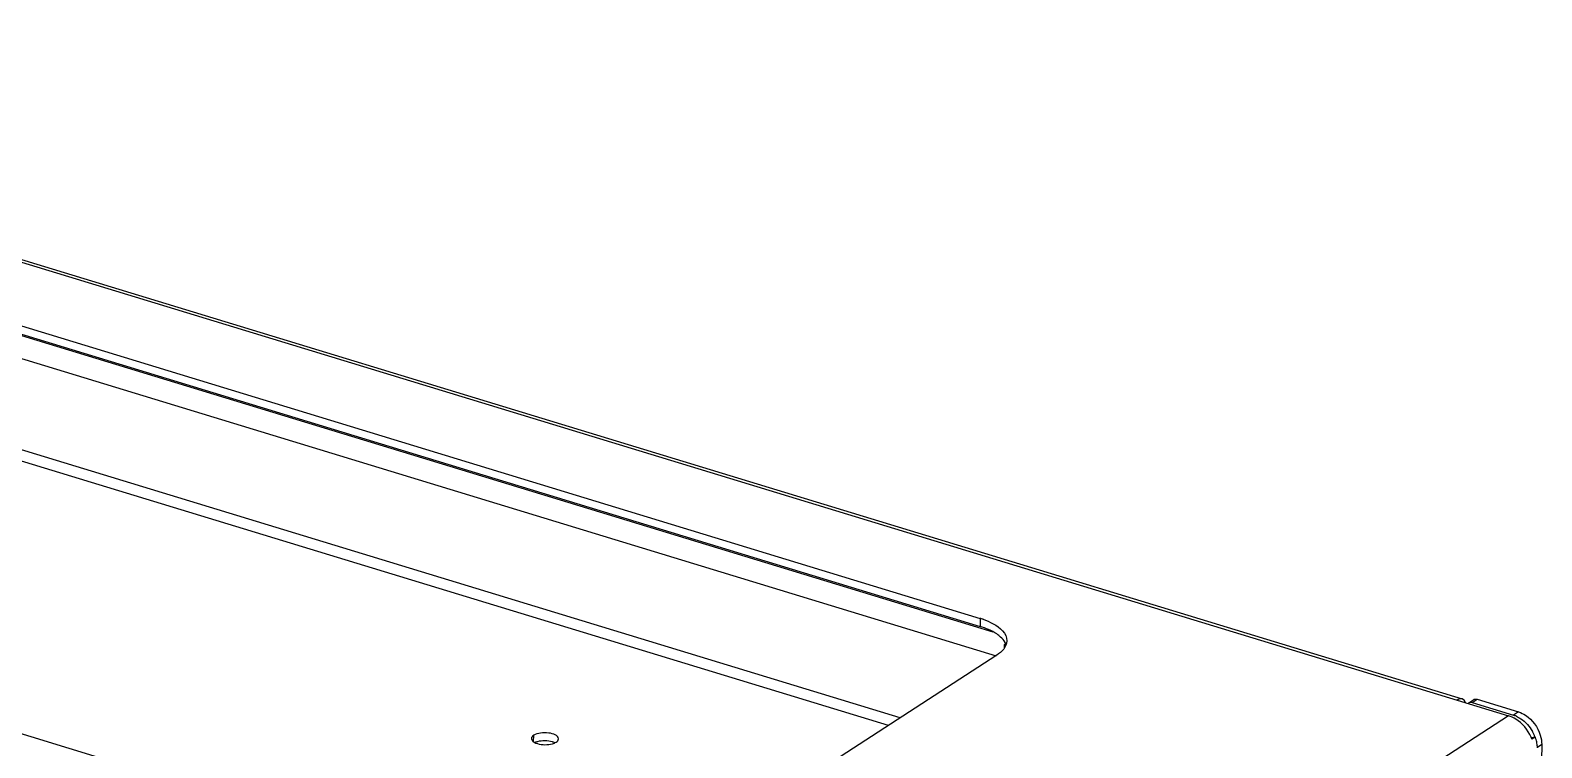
# Model space of a CAD drawing. Header units: millimetres. Extents: x -177 to 18421, y -5017 to 3255.
# Drawn here: x 4816.5 to 4879.3, y -3671.8 to -3642 of the extents above; entities that cross this region are included whole.
import ezdxf

# ---------------------------------------------------------------- set-up
doc = ezdxf.new("R2010")
doc.units = ezdxf.units.MM
doc.header["$LTSCALE"] = 46.255
doc.layers.get('0').update_dxf_attribs({"linetype": 'CONTINUOUS'})
doc.layers.add('02___PRT_ALL_AXES', color=7, linetype='CONTINUOUS')

msp = doc.modelspace()

# ---------------------------------------------------------------- linework, layer by layer
at = {"color": 3, "linetype": 'Continuous'}
for p, q in [((4784.508, -3641.992), (4877.923, -3670.467)), ((4786.858, -3642.6), (4875.993, -3669.77)), ((4800.905, -3649.638), (4855.966, -3666.422)), ((4838.174, -3677.945), (4783.113, -3661.161)), ((4856.654, -3667.955), (4841.641, -3677.678)), ((4876.614, -3669.783), (4878.339, -3670.309)), ((4877.923, -3670.467), (4854.849, -3685.411)), ((4879.033, -3671.349), (4878.894, -3671.439)), ((4879.302, -3671.662), (4879.285, -3672.963))]:
    msp.add_line(p, q, dxfattribs=at)
at = {"color": 7, "linetype": 'Continuous'}
for p, q in [((4800.236, -3649.834), (4856.497, -3666.983)), ((4800.901, -3649.975), (4855.961, -3666.758)), ((4799.047, -3650.421), (4856.627, -3667.972)), ((4852.647, -3670.55), (4799.188, -3654.254)), ((4852.149, -3670.873), (4799.286, -3654.759)), ((4855.966, -3666.422), (4855.961, -3666.758)), ((4856.967, -3667.518), (4856.966, -3667.65)), ((4857.026, -3667.48), (4856.967, -3667.518)), ((4856.967, -3667.518), (4857.021, -3667.534)), ((4876.267, -3669.933), (4876.476, -3669.798)), ((4876.406, -3669.918), (4876.614, -3669.783)), ((4876.406, -3669.918), (4878.13, -3670.444)), ((4878.339, -3670.309), (4878.13, -3670.444)), ((4879.033, -3671.349), (4878.882, -3671.378)), ((4879.302, -3671.662), (4879.12, -3671.78))]:
    msp.add_line(p, q, dxfattribs=at)
at = {"color": 3, "linetype": 'Continuous'}
for centre, radius, start, end in [((4854.934, -3669.809), 3.541, 71.00708, 73.06153), ((4876.552, -3669.916), 0.141, 107.35903, 122.80968), ((4877.322, -3672.022), 1.677, 22.51511, 23.58782), ((4877.345, -3672.013), 1.652, 20.97038, 22.51647), ((4877.366, -3672.005), 1.629, 20.33383, 20.96834), ((4877.509, -3671.913), 1.625, 18.55966, 20.33485), ((4877.58, -3671.891), 1.551, 10.41599, 18.62037), ((4877.727, -3671.864), 1.401, 2.79594, 10.40206)]:
    msp.add_arc(centre, radius, start, end, dxfattribs=at)
at = {"color": 7, "linetype": 'Continuous'}
for centre, radius, start, end in [((4856.441, -3667.732), 0.639, 24.19791, 29.13225), ((4856.475, -3667.716), 0.601, 23.12312, 24.15514), ((4856.492, -3667.709), 0.583, 20.4291, 23.13133), ((4876.344, -3670.052), 0.142, 122.8553, 135.58417), ((4877.814, -3671.478), 1.081, 66.24799, 72.97397), ((4877.58, -3671.852), 1.522, 19.17288, 28.74302)]:
    msp.add_arc(centre, radius, start, end, dxfattribs=at)
at = {"color": 3, "linetype": 'Continuous'}
for points, knots in [([(4856.087, -3666.461), (4856.23, -3666.51), (4856.636, -3666.672), (4857.08, -3667.05), (4857.076, -3667.354)], [0, 0, 0, 0, 0.332463, 1, 1, 1, 1]), ([(4878.339, -3670.309), (4878.441, -3670.34), (4878.849, -3670.536), (4879.142, -3670.939), (4879.243, -3671.266)], [0, 0, 0, 0, 0.237753, 1, 1, 1, 1])]:
    msp.add_open_spline(points, degree=3, knots=knots, dxfattribs=at)
at = {"color": 7, "linetype": 'Continuous'}
msp.add_open_spline([(4856.814, -3667.196), (4856.763, -3667.149), (4856.506, -3666.955), (4856.203, -3666.832), (4855.961, -3666.758)], degree=3, knots=[0, 0, 0, 0, 0.214475, 1, 1, 1, 1], dxfattribs=at)
at = {"color": 3, "linetype": 'Continuous'}
for points in [[(4856.942, -3667.701), (4856.864, -3667.802), (4856.761, -3667.885), (4856.654, -3667.955)], [(4857.076, -3667.354), (4857.074, -3667.478), (4857.019, -3667.603), (4856.942, -3667.701)], [(4875.993, -3669.77), (4875.925, -3669.75), (4875.843, -3669.776), (4875.783, -3669.814)], [(4876.076, -3669.821), (4876.053, -3669.798), (4876.024, -3669.78), (4875.993, -3669.77)], [(4876.137, -3669.91), (4876.121, -3669.877), (4876.101, -3669.846), (4876.076, -3669.821)], [(4876.51, -3669.782), (4876.543, -3669.771), (4876.581, -3669.773), (4876.614, -3669.783)], [(4878.225, -3670.606), (4878.131, -3670.547), (4878.029, -3670.499), (4877.923, -3670.467)], [(4878.859, -3671.351), (4878.728, -3671.053), (4878.502, -3670.778), (4878.225, -3670.606)], [(4879.243, -3671.266), (4879.282, -3671.394), (4879.304, -3671.528), (4879.302, -3671.662)]]:
    msp.add_open_spline(points, degree=3, dxfattribs=at)
at = {"color": 7, "linetype": 'Continuous'}
for points in [[(4856.999, -3667.421), (4856.952, -3667.336), (4856.886, -3667.261), (4856.814, -3667.196)], [(4876.406, -3669.918), (4876.362, -3669.905), (4876.306, -3669.908), (4876.267, -3669.933)], [(4878.249, -3670.488), (4878.313, -3670.516), (4878.374, -3670.55), (4878.432, -3670.588)], [(4878.432, -3670.588), (4878.632, -3670.719), (4878.8, -3670.909), (4878.915, -3671.12)]]:
    msp.add_open_spline(points, degree=3, dxfattribs=at)
at = {"layer": '02___PRT_ALL_AXES', "color": 7, "linetype": 'Continuous'}
msp.add_line((4837.407, -3671.548), (4837.411, -3671.277), dxfattribs=at)
for points, knots in [([(4837.316, -3671.412), (4837.315, -3671.433), (4837.352, -3671.546), (4837.477, -3671.595), (4837.565, -3671.622)], [0, 0, 0, 0, 0.184795, 1, 1, 1, 1]), ([(4838.441, -3671.426), (4838.443, -3671.271), (4838.049, -3671.163), (4837.716, -3671.168), (4837.493, -3671.223), (4837.411, -3671.277)], [0, 0, 0, 0, 0.418228, 0.735797, 1, 1, 1, 1])]:
    msp.add_open_spline(points, degree=3, knots=knots, dxfattribs=at)
for points in [[(4837.411, -3671.277), (4837.364, -3671.307), (4837.316, -3671.357), (4837.316, -3671.412)], [(4838.19, -3671.628), (4838.245, -3671.613), (4838.298, -3671.592), (4838.346, -3671.562)], [(4838.346, -3671.562), (4838.392, -3671.532), (4838.44, -3671.481), (4838.441, -3671.426)], [(4837.565, -3671.622), (4837.765, -3671.682), (4837.99, -3671.685), (4838.19, -3671.628)]]:
    msp.add_open_spline(points, degree=3, dxfattribs=at)
at = {"layer": '02___PRT_ALL_AXES', "color": 3, "linetype": 'Continuous'}
for points, knots in [([(4837.562, -3671.547), (4837.546, -3671.551), (4837.515, -3671.561), (4837.485, -3671.573), (4837.471, -3671.579)], [0, 0, 0, 0, 0.51569, 1, 1, 1, 1]), ([(4838.281, -3671.589), (4838.267, -3671.582), (4838.235, -3671.569), (4838.203, -3671.558), (4838.187, -3671.553)], [0, 0, 0, 0, 0.483727, 1, 1, 1, 1])]:
    msp.add_open_spline(points, degree=3, knots=knots, dxfattribs=at)
msp.add_open_spline([(4838.187, -3671.553), (4837.987, -3671.493), (4837.762, -3671.49), (4837.562, -3671.547)], degree=3, dxfattribs=at)

doc.saveas('drawing.dxf')
